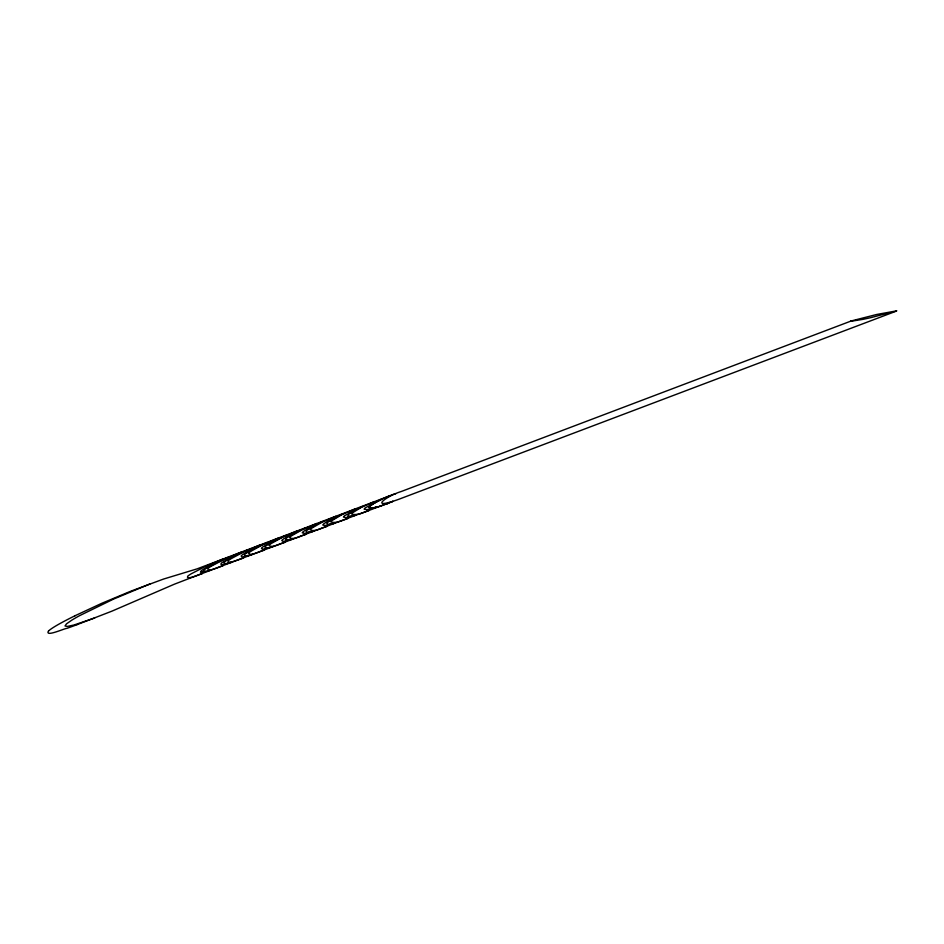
<?xml version="1.0" encoding="UTF-8"?>
<svg xmlns="http://www.w3.org/2000/svg" width="944" height="944" viewBox="0 0 944 944"><rect width="100%" height="100%" fill="white"/><g stroke="black" fill="none" stroke-linecap="round" stroke-linejoin="round"><path stroke-width="1.42" d="M48.557 630.828C44.179 637.719 64.747 628.279 66.894 628.35A28.19 1.357 -21.5 0 0 76.83 624.739M353.917 510.716L348.997 513.949L347.793 516.073L351.239 516.215L359.511 514.043L392.716 501.406M375.476 502.361L369.954 506.078A219.256 10.585 -20.5 0 0 369.08 507.447L370.532 508.179L375.7 507.412M375.559 502.243L381.199 499.423M269.241 543.178L263.636 546.399A148.951 7.186 -20.8 0 0 261.453 548.193C261.335 551.001 268.403 546.93 269.359 547.638L265.382 548.157L264.945 546.965A188.163 9.121 -20.8 0 1 267.246 545.018L275.613 540.228A82.753 3.906 -20.9 0 1 278.315 538.882L278.515 538.776A55.661 2.596 -21 0 1 281.642 537.313M249.605 550.612L243.34 554.163A145.754 7.021 -20.9 0 0 241.216 555.827C240.39 558.683 247.529 555.084 248.473 555.532A33.878 1.64 -21.1 0 0 252.296 554.482M74.942 615.771L101.751 603.31L129.647 591.676A23.423 0.991 -21.3 0 1 135.004 589.611L163.536 579.061L197.013 568.89L389.789 495.824M395.748 493.747C389.188 494.715 352.56 512.639 377.765 506.916M343.309 513.689A30.668 1.428 -20.9 0 0 341.079 514.704L328.229 521.926A205.308 9.947 -20.6 0 0 326.825 523.542L328.17 524.404L333.621 523.46A32.403 1.593 -20.9 0 0 335.58 522.917L356.631 514.94M381.01 499.518L365.21 507.86A172.079 8.307 -20.6 0 0 364.231 509.264L367.122 509.654L376.821 507.188M341.067 514.704L330.011 519.943A84.264 4.012 -20.8 0 0 328.677 520.663L324.111 523.542A161.707 7.823 -20.7 0 0 322.813 525.041L325.338 525.513L333.621 523.46M362.579 506.409L344.796 515.577A166.71 8.059 -20.6 0 0 343.486 517.1L345.941 517.631L355.168 515.341M324.134 520.946A30.975 1.44 -20.9 0 0 321.231 522.256L310.859 527.118A78.682 3.741 -20.9 0 0 308.782 528.203L303.85 531.201A157.176 7.599 -20.7 0 0 302.245 532.794L304.357 533.419L312.169 531.543L307.142 532.357L306.104 531.389A199.184 9.664 -20.7 0 1 307.803 529.667L314.458 525.596A87.261 4.142 -20.9 0 1 317.868 523.849M381.258 499.4L381.931 499.093M235.823 555.249L242.301 552.287A33.016 1.51 -21.1 0 1 248.296 549.632M335.592 522.917L314.647 530.858A32.674 1.605 -21 0 1 312.193 531.543M314.647 530.858L293.785 538.764A33.028 1.617 -21 0 1 290.858 539.567L286.209 540.275L285.477 539.201A193.473 9.381 -20.7 0 1 287.483 537.36L294.174 533.348A101.079 4.803 -20.9 0 1 295.861 532.475L301.407 529.796L291.802 534.257A73.88 3.505 -20.9 0 0 288.97 535.696L283.696 538.823A152.928 7.387 -20.8 0 0 281.796 540.511C282.763 543.154 289.206 538.847 290.835 539.579M392.987 501.323L390.179 502.515M293.785 538.764L273.028 546.623A33.477 1.628 -21.1 0 1 269.642 547.555M273.028 546.623L231.776 562.258A33.359 1.617 -21.1 0 1 227.811 563.344M231.776 562.258L211.291 570.011M229.616 556.7L226.123 558.211A41.394 1.9 -21.1 0 0 222.701 559.745L216.247 562.695A61.159 2.844 -21.1 0 0 210.665 565.362L203.68 569.161A138.933 6.655 -21 0 0 201.084 570.967L200.494 572.241L206.547 571.309L203.361 571.533L204.057 569.952A174.345 8.402 -20.9 0 1 207.255 567.698L215.775 563.049A75.496 3.516 -21.1 0 1 222.631 559.768M211.291 570.011L174.404 584.183L111.97 611.134L76.842 624.739M851.394 320.913L850.627 321.326L862.781 319.379A1245.549 35.813 -19.1 0 0 870.887 317.632L896.8 310.824L876.728 314.47L851.394 320.913L401.389 491.458C385.246 496.438 368.219 510.385 398.746 499.305L896.033 311.237M389.058 502.951L387.842 503.435M388.491 503.187L381.211 505.854M387.878 503.435L386.238 504.061M150.002 583.923L113.54 599.098L79.556 615.677A305.644 14.939 -20.9 0 0 71.614 620.267L66.505 623.854L65.006 625.978L67.295 626.438L73.892 625.034L94.695 617.99M335.84 516.274L321.928 522.292L311.815 528.144A200.352 9.723 -20.6 0 0 310.175 529.844C314.47 532.239 321.633 527.849 326.671 526.587M355.015 509.005L341.622 514.822L332.264 520.404A206.571 10.006 -20.6 0 0 330.919 521.997C335.981 523.708 342.365 520.25 347.734 518.622M374.261 501.712L361.41 507.329L352.796 512.627A213.273 10.313 -20.5 0 0 351.758 514.102C357.103 515.778 363.428 512.273 368.903 510.621M222.56 559.202L205.568 566.376L191.136 573.834A170.947 8.225 -20.9 0 0 187.738 576.194C185.284 580.761 200.199 574.058 202.382 573.598M241.239 552.122L224.743 559.108L211.019 566.306A175.065 8.449 -20.9 0 0 207.904 568.559C206.665 572.855 220.223 566.353 222.855 565.845M297.761 530.705L282.799 537.112L271.223 543.52A189.178 9.169 -20.7 0 0 268.981 545.443C271.931 548.429 280.262 543.473 284.852 542.411M259.883 545.054L243.517 552.039L230.997 558.742A179.466 8.673 -20.8 0 0 228.165 560.889L228.07 562.27L231.823 561.833A38.232 1.853 -21.1 0 0 234.159 561.22L243.422 558.069M278.716 537.915L262.88 544.712L251.069 551.154A184.163 8.921 -20.8 0 0 248.52 553.184C249.712 556.818 260.461 550.954 264.096 550.258M316.759 523.507L302.163 529.796L291.472 535.85A194.57 9.44 -20.7 0 0 289.525 537.667C293.195 540.346 300.888 535.673 305.714 534.516M381.187 505.831L379.453 506.373M248.473 555.532L244.649 556.004L244.508 554.694A183.219 8.874 -20.8 0 1 247.116 552.641L256.662 547.319A79.508 3.741 -21 0 1 258.609 546.375L259.435 545.974A55.082 2.561 -21 0 1 261.948 544.806L255.069 547.957A61.879 2.903 -21 0 0 249.676 550.588M317.904 523.837A53.206 2.49 -20.9 0 1 321.196 522.268M235.764 555.261A60.782 2.844 -21.1 0 0 230.135 557.987L223.457 561.68A142.249 6.832 -20.9 0 0 221.097 563.415C219.338 566.329 226.808 563.155 227.457 563.438A57.254 2.761 -21.1 0 1 226.289 563.674C218.158 563.568 235.032 555.898 238.006 554.305A76.004 3.564 -21 0 1 238.962 553.845L240.413 553.16A54.823 2.537 -21.1 0 1 242.289 552.287M379.405 506.397A35.341 1.746 -20.8 0 1 375.759 507.388M301.431 529.785A31.376 1.451 -21 0 1 305.042 528.168M353.941 510.704A92.028 4.366 -20.8 0 1 357.658 508.733A50.174 2.348 -20.8 0 1 360.962 507.14M269.264 543.166A68.121 3.21 -21 0 1 273.194 541.207L281.654 537.301A31.848 1.475 -21 0 1 286.044 535.354M262.007 544.782A32.403 1.487 -21.1 0 1 267.128 542.505M211.22 570.046A32.934 1.581 -21.2 0 1 207.161 571.167M48.793 630.734A283.176 13.723 -21 0 1 75.072 615.724"/></g></svg>
